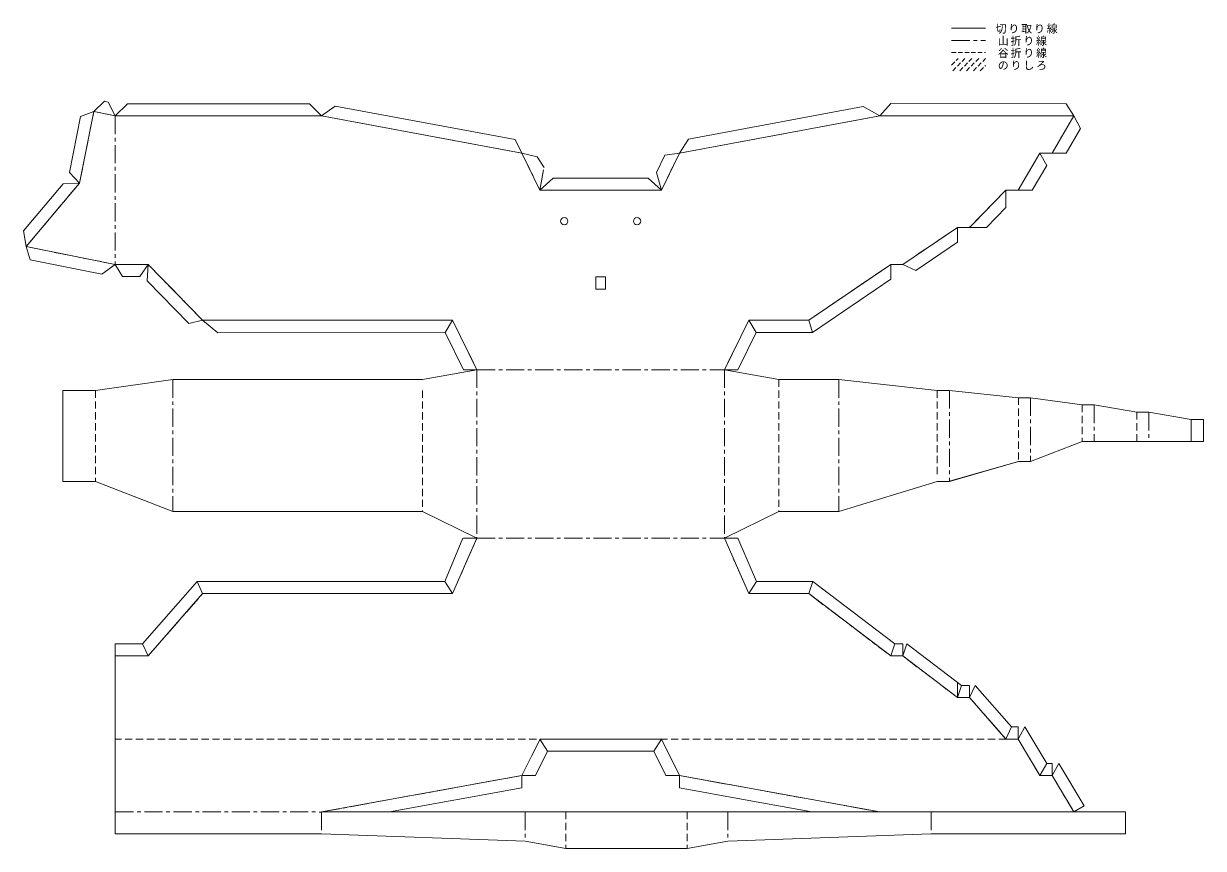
# Model space of a CAD drawing. Units: millimetres at full size, sheet at 1:300. Extents: x -1911260 to 408766, y -45196 to 976532.
# Drawn here: x -540951 to -443722, y 907787 to 975717 of the extents above; entities that cross this region are included whole.
import ezdxf

# ---------------------------------------------------------------- set-up
doc = ezdxf.new("R2010")
doc.units = ezdxf.units.MM
doc.header["$LTSCALE"] = 300
for name, pattern in [('CHAIN1', [8, 5, -1, 1, -1]), ('DASHED1', [1.8, 1.2, -0.6]), ('DASHED2', [3, 2, -1])]:
    doc.linetypes.add(name, pattern=pattern)
doc.layers.add('0-0', color=4, linetype='Continuous', lineweight=5)
doc.styles.add('ＭＳ ゴシック', font='')
doc.styles.get('ＭＳ ゴシック').set_extended_font_data('MS Gothic')

msp = doc.modelspace()

# ---------------------------------------------------------------- linework, layer by layer
at = {"layer": '0-0'}
for p, q in [((-464470.1, 975334.7), (-461670.1, 975334.7)), ((-533393.6, 968116.9), (-532393.6, 969116.9)), ((-517403.6, 969116.9), (-532393.6, 969116.9)), ((-517386.5, 969109.8), (-517403.6, 969116.9)), ((-498098.4, 963666.5), (-498393.6, 961996.9)), ((-504685.4, 933331.9), (-503593.6, 933331.9)), ((-533393.6, 924633.4), (-533393.6, 923633.4)), ((-531146.9, 924633.4), (-530693.6, 923633.4)), ((-468156.5, 924633.4), (-468493.6, 923633.4)), ((-468156.5, 924633.4), (-463656.5, 921210.4)), ((-533393.6, 923633.4), (-533393.6, 910787.4)), ((-458427.4, 917787.4), (-458993.6, 916787.4)), ((-498393.6, 916787.4), (-497775.6, 915787.4)), ((-497775.6, 915787.4), (-498775.6, 913787.4)), ((-489011.6, 915787.4), (-488011.6, 913787.4)), ((-499893.6, 913787.4), (-498775.6, 913787.4)), ((-499893.6, 913787.4), (-499893.6, 912771)), ((-486893.6, 913787.4), (-488011.6, 913787.4)), ((-510803.4, 910787.4), (-499893.6, 912771)), ((-481483.8, 911787.4), (-475983.8, 910787.4)), ((-516393.6, 910787.4), (-470393.6, 910787.4)), ((-470393.6, 910787.4), (-450145.6, 910787.4))]:
    msp.add_line(p, q, dxfattribs=at)
at = {"layer": '0-0', "color": 2, "linetype": 'CHAIN1'}
for p, q in [((-464470.1, 974334.7), (-461670.1, 974334.7)), ((-533393.6, 968116.9), (-535158.7, 968469.6)), ((-533393.6, 968116.9), (-533393.6, 955879.7)), ((-533393.6, 968116.9), (-533211.5, 968116.9)), ((-533211.5, 968116.9), (-516393.6, 968116.9)), ((-516393.6, 968116.9), (-499893.6, 965056.9)), ((-457193.6, 965056.9), (-458993.6, 961996.9)), ((-459993.6, 961996.9), (-462993.6, 958936.9)), ((-463993.6, 958936.9), (-468493.6, 955876.9)), ((-533391.5, 955879.2), (-530693.6, 955876.9)), ((-469493.6, 955876.9), (-476243.6, 951286.9)), ((-481193.6, 951286.9), (-483193.6, 947206.9)), ((-481193.6, 951286.9), (-476243.6, 951286.9)), ((-503593.6, 947206.9), (-483193.6, 947206.9)), ((-503593.6, 947206.9), (-503593.6, 933331.9)), ((-483193.6, 947206.9), (-483193.6, 933331.9)), ((-528665.6, 946406.9), (-528665.6, 935531.9)), ((-473771.6, 946406.9), (-473771.6, 935531.9)), ((-464659.6, 945506.9), (-464659.6, 938035.3)), ((-457959.6, 944906.9), (-457959.6, 939656.9)), ((-452717.6, 944306.9), (-452717.6, 941306.9)), ((-448219.6, 943706.9), (-448219.6, 941306.9)), ((-444721.6, 943106.9), (-444721.6, 941306.9)), ((-503593.6, 933331.9), (-483193.6, 933331.9)), ((-498406.7, 916761.1), (-499893.6, 913787.4)), ((-516393.6, 910787.4), (-499922.3, 913787.4)), ((-533393.6, 910787.4), (-516393.6, 910784.4)), ((-516393.6, 910784.4), (-516393.6, 908987.4)), ((-499623.6, 910784.4), (-499623.6, 908387.4)), ((-482915.6, 910784.4), (-482915.6, 908387.4)), ((-466145.6, 910787.4), (-466145.6, 908987.4))]:
    msp.add_line(p, q, dxfattribs=at)
at = {"layer": '0-0', "color": 7, "linetype": 'DASHED1'}
msp.add_line((-464470.1, 973334.7), (-461670.1, 973334.7), dxfattribs=at)
at = {"layer": '0-0', "color": 2, "linetype": 'DASHED1'}
for p, q in [((-464470.1, 972303.4), (-463936.1, 972837.4)), ((-464370.4, 971837.4), (-463370.4, 972837.4)), ((-463804.7, 971837.4), (-462804.7, 972837.4)), ((-463239, 971837.4), (-462239, 972837.4)), ((-462673.3, 971837.4), (-461673.3, 972837.4)), ((-462107.7, 971837.4), (-461670.1, 972275))]:
    msp.add_line(p, q, dxfattribs=at)
at = {"layer": '0-0', "color": 134}
for p, q in [((-535158.7, 968469.6), (-536334.4, 962585.9)), ((-535158.7, 968469.6), (-533393.6, 968116.9)), ((-470393.6, 968116.9), (-454393.6, 968116.9)), ((-540746.1, 957348.8), (-536334.4, 962585.9)), ((-540746.1, 957348.8), (-533393.6, 955876.9)), ((-488393.6, 916787.4), (-486893.6, 913787.4)), ((-499893.6, 913787.4), (-516393.6, 910787.4)), ((-516393.6, 910787.4), (-496269.6, 910784.4))]:
    msp.add_line(p, q, dxfattribs=at)
at = {"layer": '0-0', "color": 7, "linetype": 'DASHED2'}
for p, q in [((-478721.6, 946406.9), (-478721.6, 935531.9)), ((-535028.6, 945506.9), (-535028.6, 938006.9)), ((-508065.6, 945506.9), (-508065.6, 935531.9)), ((-465659.6, 945506.9), (-465659.6, 938316.5)), ((-458959.6, 944906.9), (-458959.6, 939656.9)), ((-453717.6, 944306.9), (-453717.6, 941306.9)), ((-449219.6, 943706.9), (-449219.6, 941306.9)), ((-459993.6, 916787.4), (-533393.6, 916787.4)), ((-496269.6, 910787.4), (-496269.6, 907787.4)), ((-486269.6, 910784.4), (-486269.6, 907787.4))]:
    msp.add_line(p, q, dxfattribs=at)
at = {"layer": '0-0'}
for points in [[(-533393.6, 968116.9), (-533994.7, 969256.8), (-534295.8, 969316.9), (-535158.7, 968469.6), (-536257.2, 968075.5), (-537180.6, 963454.4), (-536334.4, 962585.9), (-537693.4, 962524.8), (-540950.7, 958658.1), (-540746.1, 957348.8), (-540415.3, 956262.8), (-534495.2, 955077.6), (-533391.5, 955879.2), (-532787.5, 954876.9), (-531369, 954876.9), (-530693.6, 955876.9), (-530776.2, 954532.7), (-527321.7, 951009.2), (-526193.6, 951286.9), (-524932.6, 950258.3), (-506212.7, 950277.9), (-505593.6, 951286.9)], [(-517403.6, 969116.9), (-517386.5, 969109.8), (-516393.6, 968116.9)], [(-516393.6, 968116.9), (-515281.2, 968927.7), (-500447.5, 966176.7)], [(-470393.6, 968116.9), (-471774.1, 968877.9), (-486165.8, 966208.9), (-486893.6, 965056.9), (-488095.7, 964876.5), (-488790.9, 963458.3), (-488393.6, 961996.9), (-489467.5, 962996.9), (-497295.5, 962996.9), (-498393.6, 961996.9)], [(-470393.6, 968116.9), (-469493.6, 969144), (-455044, 969116.9), (-454393.6, 968116.9), (-453839.3, 967086.9), (-455033.4, 965056.9), (-457193.6, 965056.9), (-456633.4, 964036.9), (-457833.4, 961996.9), (-459993.6, 961996.9), (-459993.6, 960568.5), (-461593.2, 958936.9), (-463993.6, 958936.9), (-463993.6, 957727.6)], [(-498062.2, 963871.2), (-498620.3, 964731.2), (-499893.6, 965056.9), (-500447.5, 966176.7)], [(-463993.6, 957727.6), (-467423, 955395.6), (-468493.6, 955876.9), (-469493.6, 955876.9), (-469493.6, 954667.6), (-475935.8, 950286.9), (-476243.6, 951286.9)], [(-481193.6, 951286.9), (-480570.1, 950286.9), (-475935.8, 950286.9)], [(-506212.7, 950277.9), (-504707.3, 947206.9), (-503593.6, 947206.9)], [(-480570.1, 950286.9), (-482079.9, 947206.9), (-483193.6, 947206.9)], [(-503593.6, 947206.9), (-508065.6, 946406.9), (-528665.6, 946406.9), (-535028.6, 945506.9), (-537728.6, 945506.9)], [(-483193.6, 947206.9), (-478721.6, 946406.9), (-473771.6, 946406.9), (-465659.6, 945506.9), (-464659.6, 945506.9), (-458959.6, 944906.9), (-457959.6, 944906.9), (-453717.6, 944306.9), (-452717.6, 944306.9), (-449219.6, 943706.9), (-448219.6, 943706.9), (-444721.6, 943106.9)], [(-537728.6, 945506.9), (-537728.6, 938006.9), (-535028.6, 938006.9), (-528665.6, 935531.9), (-508065.6, 935531.9), (-503593.6, 933331.9)], [(-483193.6, 933331.9), (-478721.6, 935531.9), (-473771.6, 935531.9), (-465659.6, 938006.9), (-464659.6, 938006.9), (-458959.6, 939656.9), (-457959.6, 939656.9), (-453717.6, 941306.9), (-444721.6, 941306.9), (-443721.6, 941306.9), (-443721.6, 943106.9), (-444721.6, 943106.9)], [(-504745.7, 933331.9), (-506247.2, 929767.9), (-505593.6, 928767.9)], [(-483193.6, 933331.9), (-482101.8, 933331.9), (-480540, 929767.9), (-481193.6, 928767.9)], [(-526646.9, 929767.9), (-531146.9, 924633.4), (-533393.6, 924633.4)], [(-506247.2, 929767.9), (-526646.9, 929767.9), (-526193.6, 928767.9)], [(-480540, 929767.9), (-475906.5, 929767.9), (-476243.6, 928767.9)], [(-475906.5, 929767.9), (-469156.5, 924633.4), (-469493.6, 923633.4)], [(-469156.5, 924633.4), (-468493.6, 924633.4), (-468493.6, 923633.4)], [(-463993.6, 921466.8), (-463993.6, 920210.4), (-463656.5, 921210.4), (-462993.6, 921210.4), (-462993.6, 920210.4), (-462540.3, 921210.4), (-459540.3, 917787.4), (-459993.6, 916787.4)], [(-459540.3, 917787.4), (-458993.6, 917787.4), (-458993.6, 916787.4)], [(-458427.4, 917787.4), (-456627.4, 914787.4), (-457193.6, 913787.4)], [(-497775.6, 915787.4), (-489011.6, 915787.4), (-488393.6, 916787.4)], [(-456627.4, 914787.4), (-456193.6, 914787.4), (-456193.6, 913787.4), (-455627.4, 914787.4), (-453536.1, 911301.9), (-454393.6, 910787.4)], [(-486893.6, 913787.4), (-486893.6, 912771), (-481483.8, 911787.4)], [(-533393.6, 910787.4), (-533393.6, 908987.4), (-516393.6, 908987.4), (-499623.6, 908387.4), (-496269.6, 907787.4), (-486269.6, 907787.4), (-482915.6, 908387.4), (-466145.6, 908987.4), (-450145.6, 908987.4), (-450145.6, 910787.4)]]:
    msp.add_lwpolyline(points, dxfattribs=at)
at = {"layer": '0-0', "color": 2, "linetype": 'CHAIN1'}
for points in [[(-535172.6, 968458.3), (-536334.4, 962585.9), (-540746.1, 957348.8), (-533396.6, 955877.5)], [(-499893.6, 965056.9), (-498393.6, 961996.9), (-488393.6, 961996.9), (-486893.6, 965056.9), (-470393.6, 968116.9), (-454393.6, 968116.9), (-456193.6, 965056.9)], [(-530693.6, 955876.9), (-526193.6, 951286.9), (-505593.6, 951286.9), (-503593.6, 947206.9)], [(-533393.6, 923633.4), (-530693.6, 923633.4), (-526193.6, 928767.9), (-505593.6, 928767.9), (-503593.6, 933331.9)], [(-483193.6, 933331.9), (-481193.6, 928767.9), (-476243.6, 928767.9), (-469493.6, 923633.4), (-468493.6, 923633.4), (-463993.6, 920210.4), (-462993.6, 920210.4), (-459993.6, 916787.4), (-458993.6, 916787.4), (-457193.6, 913787.4), (-456193.6, 913787.4), (-454393.6, 910787.4)], [(-498393.6, 916787.4), (-488393.6, 916787.4), (-486893.6, 913787.4), (-470393.6, 910787.4)]]:
    msp.add_lwpolyline(points, dxfattribs=at)
at = {"layer": '0-0', "color": 134}
for points in [[(-533393.6, 968116.9), (-533211.5, 968116.9), (-516393.6, 968116.9)], [(-516393.6, 968116.9), (-499893.6, 965056.9), (-498393.6, 961996.9), (-488393.6, 961996.9), (-486893.6, 965056.9), (-470393.6, 968116.9)], [(-454393.6, 968116.9), (-456193.6, 965056.9), (-457193.6, 965056.9), (-458993.6, 961996.9), (-459964.4, 961991.2)], [(-459993.6, 961996.9), (-462993.6, 958936.9), (-463993.6, 958936.9), (-468493.6, 955876.9), (-469493.6, 955876.9), (-476243.6, 951286.9), (-481193.6, 951286.9), (-483193.6, 947206.9)], [(-533393.6, 955879.7), (-530693.6, 955876.9), (-526193.6, 951286.9), (-505593.6, 951286.9), (-503593.6, 947206.9), (-508065.6, 946406.9), (-528665.6, 946406.9)], [(-483193.6, 947206.9), (-478721.6, 946406.9), (-473771.6, 946406.9), (-465659.6, 945506.9), (-464759.6, 945506.9)], [(-537728.6, 945506.9), (-535028.6, 945506.9), (-528665.6, 946406.9)], [(-537728.6, 945506.9), (-537728.6, 938006.9), (-535028.6, 938006.9), (-528665.6, 935531.9), (-508065.6, 935531.9), (-503593.6, 933331.9), (-505593.6, 928767.9), (-526193.6, 928767.9), (-530693.6, 923633.4), (-533393.6, 923633.4), (-533393.6, 908987.4), (-516393.6, 908987.4), (-499623.6, 908387.4), (-496269.6, 907787.4), (-486269.6, 907787.4), (-482915.6, 908387.4)], [(-464659.6, 945506.9), (-458959.6, 944906.9), (-457959.6, 944906.9), (-453717.6, 944306.9), (-452717.6, 944306.9)], [(-452717.6, 944306.9), (-449219.6, 943706.9), (-448219.6, 943706.9), (-444721.6, 943106.9), (-444721.6, 941306.9), (-452717.6, 941306.9)], [(-465659.6, 938006.9), (-464759.6, 938006.9), (-458959.6, 939656.9), (-457959.6, 939656.9), (-453717.6, 941306.9), (-452717.6, 941306.9)], [(-483193.6, 933331.9), (-478721.6, 935531.9), (-473771.6, 935531.9), (-465659.6, 938006.9)], [(-483193.6, 933331.9), (-481193.6, 928767.9), (-476243.6, 928767.9), (-469493.6, 923633.4), (-468493.6, 923633.4), (-463993.6, 920210.4), (-462993.6, 920210.4), (-459993.6, 916787.4), (-458993.6, 916787.4), (-457193.6, 913787.4), (-456193.6, 913787.4), (-454393.6, 910787.4)], [(-498393.6, 916787.4), (-498406.7, 916761.1), (-499893.6, 913787.4)], [(-498393.6, 916787.4), (-488402.3, 916787.4), (-488393.6, 916787.4)], [(-496269.6, 910787.4), (-470393.6, 910787.4), (-486893.6, 913787.4)], [(-482915.6, 908387.4), (-466145.6, 908987.4), (-464245.6, 908987.4), (-450145.6, 908987.4), (-450145.6, 910787.4), (-470393.6, 910787.4)]]:
    msp.add_lwpolyline(points, dxfattribs=at)
msp.add_lwpolyline([(-493793.6, 954856.9), (-492993.6, 954856.9), (-492993.6, 953836.9), (-493793.6, 953836.9)], close=True, dxfattribs=at)
at = {"layer": '0-0'}
msp.add_lwpolyline([(-493793.6, 954856.9), (-493793.6, 953836.9), (-492993.6, 953836.9), (-492993.6, 954856.9)], close=True, dxfattribs=at)
at = {"layer": '0-0', "color": 134}
for centre in [(-496393.6, 959446.9), (-490393.6, 959446.9)]:
    msp.add_circle(centre, 300, dxfattribs=at)
at = {"layer": '0-0'}
for centre in [(-496393.6, 959446.9), (-490393.6, 959446.9)]:
    msp.add_circle(centre, 300, dxfattribs=at)

# ---------------------------------------------------------------- texts
at = {"layer": '0-0', "color": 7, "char_height": 659.8, "attachment_point": 7, "style": 'ＭＳ ゴシック'}
for s, insert in [('\\T1.17;切り取り線', (-460843.6, 974884.7)), ('\\T1.17;山折り線', (-460668.6, 973884.7)), ('\\T1.17;谷折り線', (-460668.6, 972884.7)), ('\\T1.17;のりしろ', (-460668.6, 971884.7))]:
    msp.add_mtext(s, dxfattribs=dict(at, insert=insert))

doc.saveas('drawing.dxf')
